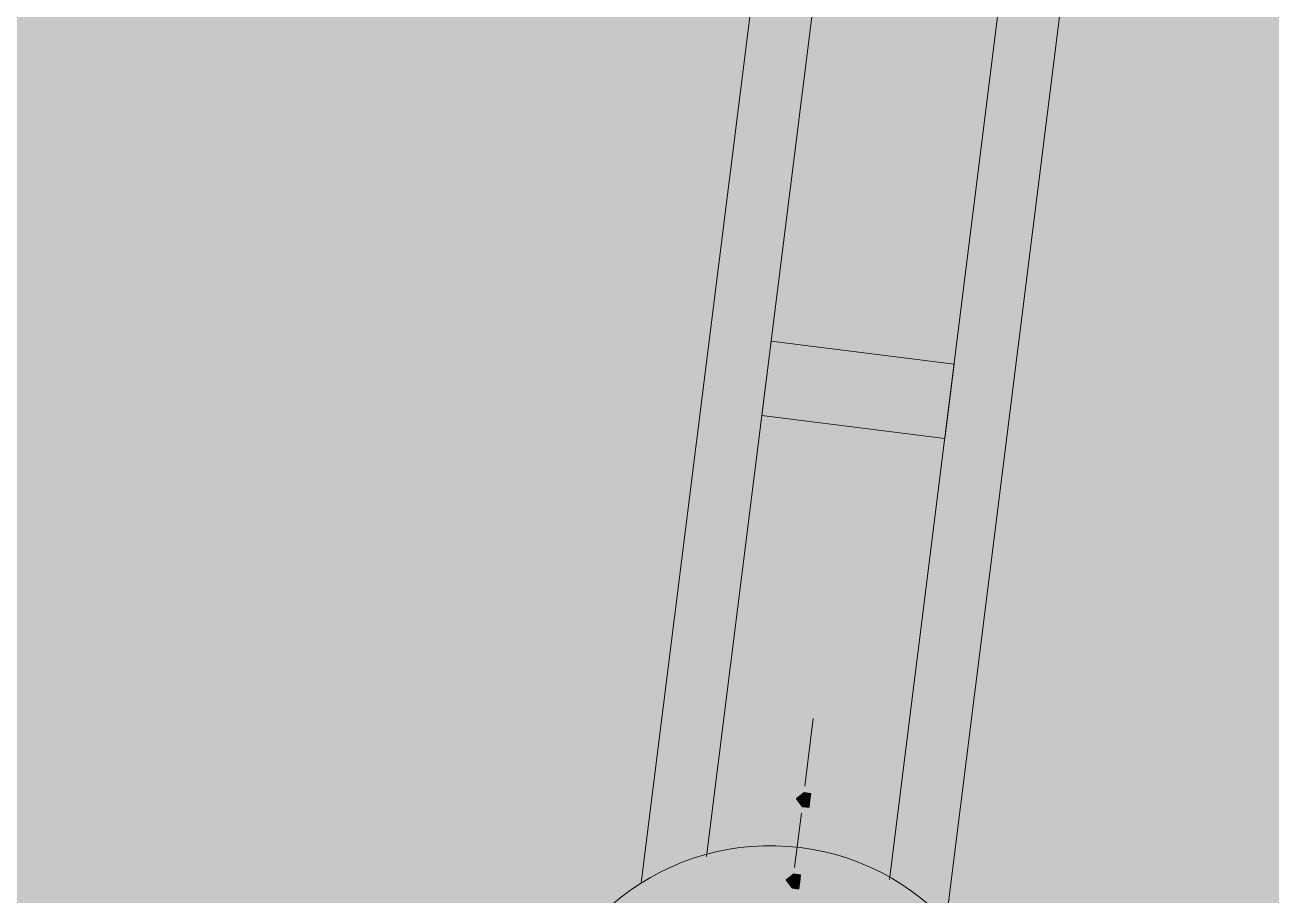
# Model space of a CAD drawing. Header units: metres. Extents: x -4 to 509425, y 7549 to 4732445.
# Drawn here: x 476016.701 to 476018.246, y 4719758.607 to 4719759.684 of the extents above; entities that cross this region are included whole.
import ezdxf

# ---------------------------------------------------------------- set-up
doc = ezdxf.new("R2010")
doc.units = ezdxf.units.M
doc.header["$LTSCALE"] = 0.01
doc.header["$MEASUREMENT"] = 0
doc.layers.get('0').update_dxf_attribs({"lineweight": 0})
doc.layers.add('_SUBESTACIÓN', color=1, linetype='Continuous')
doc.layers.add('SUBESTACION LA VID', color=253, linetype='Continuous')

# ---------------------------------------------------------------- blocks, each defined once
blk = doc.blocks.new('A$Cfff6051d')
at = {"layer": 'SUBESTACION LA VID', "transparency": 33554687}
h = blk.add_hatch(color=256, dxfattribs=at)
h.dxf.hatch_style = 2
h.paths.add_polyline_path([(476017.6741, 4719758.7236), (476017.6752, 4719758.732), (476017.6668, 4719758.733), (476017.6573, 4719758.7257), (476017.6646, 4719758.7162), (476017.673, 4719758.7152)])
h = blk.add_hatch(color=256, dxfattribs=at)
h.dxf.hatch_style = 2
h.paths.add_polyline_path([(476017.6741, 4719758.7236), (476017.6752, 4719758.732), (476017.6668, 4719758.733), (476017.6573, 4719758.7257), (476017.6646, 4719758.7162), (476017.673, 4719758.7152)])
h = blk.add_hatch(color=256, dxfattribs=at)
h.dxf.hatch_style = 2
h.paths.add_polyline_path([(476017.6615, 4719758.6228), (476017.6625, 4719758.6312), (476017.6541, 4719758.6322), (476017.6447, 4719758.6249), (476017.652, 4719758.6154), (476017.6604, 4719758.6144)])
h = blk.add_hatch(color=256, dxfattribs=at)
h.dxf.hatch_style = 2
h.paths.add_polyline_path([(476017.6615, 4719758.6228), (476017.6625, 4719758.6312), (476017.6541, 4719758.6322), (476017.6447, 4719758.6249), (476017.652, 4719758.6154), (476017.6604, 4719758.6144)])
at = {"layer": 'SUBESTACION LA VID', "lineweight": 15}
for p, q in [((476017.4651, 4719758.6218), (476017.8421, 4719761.6291)), ((476017.4651, 4719758.6218), (476017.8421, 4719761.6291)), ((476017.9125, 4719761.5776), (476017.546, 4719758.6543)), ((476017.9125, 4719761.5776), (476017.546, 4719758.6543)), ((476017.8431, 4719758.5744), (476018.2201, 4719761.5817)), ((476017.8431, 4719758.5744), (476018.2201, 4719761.5817)), ((476018.1393, 4719761.5492), (476017.7728, 4719758.6259)), ((476018.1393, 4719761.5492), (476017.7728, 4719758.6259)), ((476017.6783, 4719758.8254), (476017.6678, 4719758.7414)), ((476017.6783, 4719758.8254), (476017.6678, 4719758.7414)), ((476017.6636, 4719758.7078), (476017.6552, 4719758.6406)), ((476017.6636, 4719758.7078), (476017.6552, 4719758.6406))]:
    blk.add_line(p, q, dxfattribs=at)
blk.add_lwpolyline([(476017.6144, 4719759.2004), (476017.626, 4719759.2928), (476017.8528, 4719759.2643), (476017.8412, 4719759.1719), (476017.6144, 4719759.2004)], dxfattribs=at)
blk.add_lwpolyline([(476017.6144, 4719759.2004), (476017.626, 4719759.2928), (476017.8528, 4719759.2643), (476017.8412, 4719759.1719), (476017.6144, 4719759.2004)], dxfattribs=at)
at = {"layer": 'SUBESTACION LA VID'}
for points in [[(476017.6741, 4719758.7236), (476017.6752, 4719758.732), (476017.6668, 4719758.733), (476017.6573, 4719758.7257), (476017.6646, 4719758.7162), (476017.673, 4719758.7152)], [(476017.6741, 4719758.7236), (476017.6752, 4719758.732), (476017.6668, 4719758.733), (476017.6573, 4719758.7257), (476017.6646, 4719758.7162), (476017.673, 4719758.7152)], [(476017.6615, 4719758.6228), (476017.6625, 4719758.6312), (476017.6541, 4719758.6322), (476017.6447, 4719758.6249), (476017.652, 4719758.6154), (476017.6604, 4719758.6144)], [(476017.6615, 4719758.6228), (476017.6625, 4719758.6312), (476017.6541, 4719758.6322), (476017.6447, 4719758.6249), (476017.652, 4719758.6154), (476017.6604, 4719758.6144)]]:
    blk.add_lwpolyline(points, close=True, dxfattribs=at)
at = {"layer": 'SUBESTACION LA VID', "lineweight": 0}
for points in [[(476017.6741, 4719758.7236), (476017.6752, 4719758.732), (476017.6668, 4719758.733), (476017.6573, 4719758.7257), (476017.6646, 4719758.7162), (476017.673, 4719758.7152)], [(476017.6741, 4719758.7236), (476017.6752, 4719758.732), (476017.6668, 4719758.733), (476017.6573, 4719758.7257), (476017.6646, 4719758.7162), (476017.673, 4719758.7152)], [(476017.6615, 4719758.6228), (476017.6625, 4719758.6312), (476017.6541, 4719758.6322), (476017.6447, 4719758.6249), (476017.652, 4719758.6154), (476017.6604, 4719758.6144)], [(476017.6615, 4719758.6228), (476017.6625, 4719758.6312), (476017.6541, 4719758.6322), (476017.6447, 4719758.6249), (476017.652, 4719758.6154), (476017.6604, 4719758.6144)]]:
    blk.add_lwpolyline(points, close=True, dxfattribs=at)
at = {"layer": 'SUBESTACION LA VID'}
for points in [[(475976.8769, 4719766.927), (475976.8769, 4719766.927), (475976.8959, 4719767.0782), (475976.8959, 4719767.0782), (475976.8959, 4719767.0782), (476072.6239, 4719754.9233), (476072.6239, 4719754.9233), (476072.6239, 4719754.9233), (475976.8769, 4719766.927), (475976.8769, 4719766.927)], [(475976.8959, 4719767.0782), (475976.8959, 4719767.0782), (476072.6239, 4719754.9233), (476072.6239, 4719754.9233), (476072.6239, 4719754.9233), (476072.6429, 4719755.0745), (476072.6429, 4719755.0745), (476072.6429, 4719755.0745), (475976.8959, 4719767.0782), (475976.8959, 4719767.0782)]]:
    blk.add_open_spline(points, degree=3, knots=[0, 0, 0, 0, 1, 1, 1, 2, 2, 2, 3, 3, 3, 3], dxfattribs=at)
at = {"layer": 'SUBESTACION LA VID', "lineweight": 0}
for points in [[(475976.8769, 4719766.927), (475976.8769, 4719766.927), (475976.8959, 4719767.0782), (475976.8959, 4719767.0782), (475976.8959, 4719767.0782), (476072.6239, 4719754.9233), (476072.6239, 4719754.9233), (476072.6239, 4719754.9233), (475976.8769, 4719766.927), (475976.8769, 4719766.927)], [(475976.8959, 4719767.0782), (475976.8959, 4719767.0782), (476072.6239, 4719754.9233), (476072.6239, 4719754.9233), (476072.6239, 4719754.9233), (476072.6429, 4719755.0745), (476072.6429, 4719755.0745), (476072.6429, 4719755.0745), (475976.8959, 4719767.0782), (475976.8959, 4719767.0782)]]:
    blk.add_open_spline(points, degree=3, knots=[0, 0, 0, 0, 1, 1, 1, 2, 2, 2, 3, 3, 3, 3], dxfattribs=at)
at = {"layer": 'SUBESTACION LA VID', "lineweight": 15}
blk.add_open_spline([(476017.3269, 4719758.4045), (476017.3063, 4719758.2398), (476017.4231, 4719758.0895), (476017.5878, 4719758.0689), (476017.7524, 4719758.0482), (476017.9027, 4719758.165), (476017.9234, 4719758.3297), (476017.944, 4719758.4944), (476017.8272, 4719758.6447), (476017.6625, 4719758.6653), (476017.4978, 4719758.686), (476017.3476, 4719758.5692), (476017.3269, 4719758.4045)], degree=3, knots=[0, 0, 0, 0, 1, 1, 1, 2, 2, 2, 3, 3, 3, 4, 4, 4, 4], dxfattribs=at)
blk.add_open_spline([(476017.3269, 4719758.4045), (476017.3063, 4719758.2398), (476017.4231, 4719758.0895), (476017.5878, 4719758.0689), (476017.7524, 4719758.0482), (476017.9027, 4719758.165), (476017.9234, 4719758.3297), (476017.944, 4719758.4944), (476017.8272, 4719758.6447), (476017.6625, 4719758.6653), (476017.4978, 4719758.686), (476017.3476, 4719758.5692), (476017.3269, 4719758.4045)], degree=3, knots=[0, 0, 0, 0, 1, 1, 1, 2, 2, 2, 3, 3, 3, 4, 4, 4, 4], dxfattribs=at)

msp = doc.modelspace()

# ---------------------------------------------------------------- hatches: boundary and pattern name
at = {"layer": '_SUBESTACIÓN', "transparency": 33554559}
h = msp.add_hatch(color=1, dxfattribs=at)
h.dxf.hatch_style = 1
h.paths.add_polyline_path([(475968.6399, 4719805.825), (476089.9386, 4719790.615), (476078.1686, 4719696.74), (475956.8686, 4719711.9502)])

# ---------------------------------------------------------------- block references
at = {"linetype": 'Continuous'}
msp.add_blockref('A$Cfff6051d', (0, 0), dxfattribs=at)

doc.saveas('drawing.dxf')
